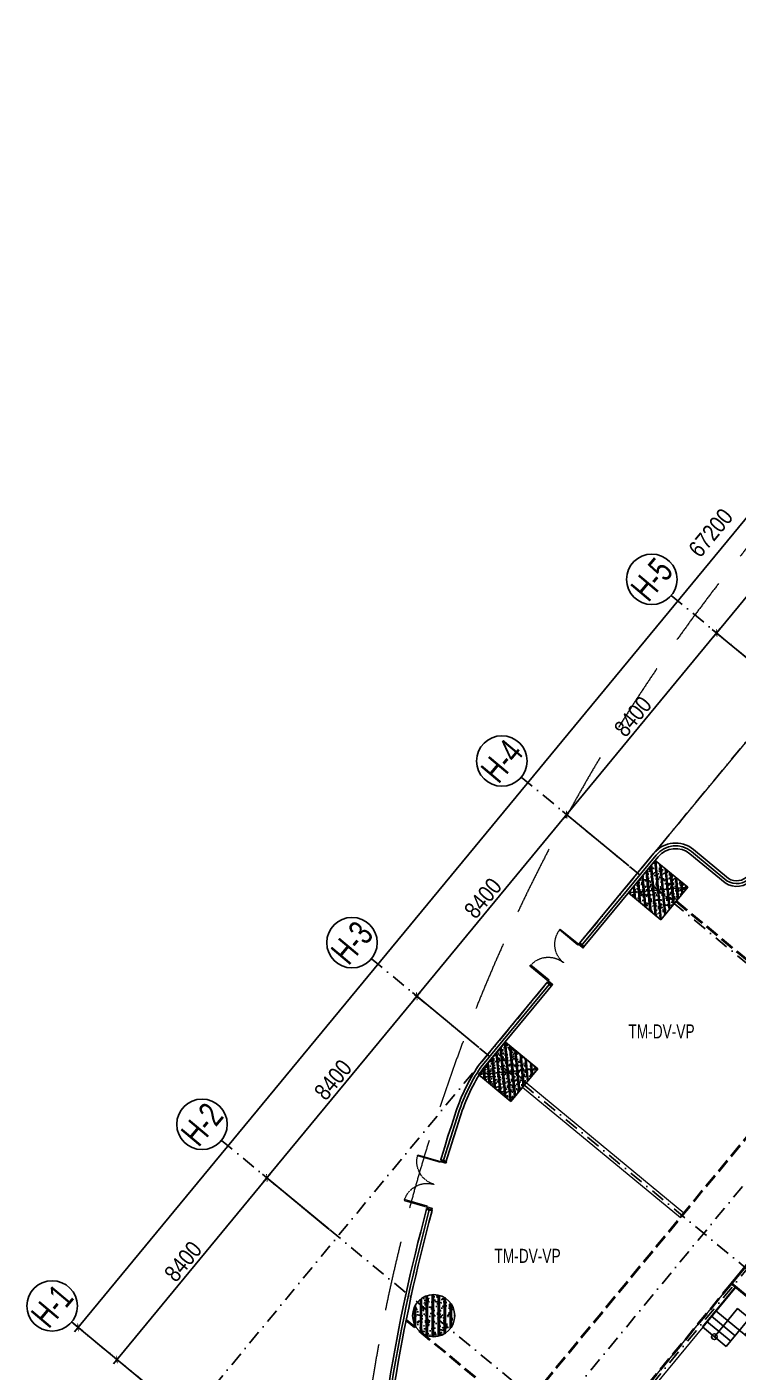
# Model space of a CAD drawing. Header units: millimetres. Extents: x -1534340 to 1713810, y -1348191 to 1114081.
# Drawn here: x 1436380 to 1461755, y -261971 to -214003 of the extents above; entities that cross this region are included whole.
import ezdxf
from ezdxf.enums import TextEntityAlignment as Align

# ---------------------------------------------------------------- set-up
doc = ezdxf.new("R2010")
doc.units = ezdxf.units.MM
doc.header["$LTSCALE"] = 100
doc.set_wipeout_variables(frame=1)
doc.header["$PDMODE"] = 32
doc.header["$PDSIZE"] = 2.5
for name, pattern in [('DASH', [0.35, 0.25, -0.1]), ('DASHED2', [0.375, 0.25, -0.125]), ('HIDDEN2', [0.1875, 0.125, -0.0625]), ('xref.asix of  podium$0$xref.asix of  podium$0$DASHDOT', [1, 0.5, -0.25, 0, -0.25]), ('Xref.Asix of Basement B2$0$HIDDEN', [0.375, 0.25, -0.125])]:
    doc.linetypes.add(name, pattern=pattern)
for name, color, linetype in [('A-GLAZ', 135, 'Continuous'), ('ccu12-Manh', 8, 'Continuous'), ('KT-Kich thuoc', 9, 'Continuous'), ('xref.asix of  podium$0$xref.asix of  podium$0$KT-Hatch', 251, 'Continuous'), ('xref.asix of  podium$0$xref.asix of  podium$0$KT-Kich thuoc', 9, 'Continuous'), ('xref.asix of  podium$0$xref.asix of  podium$0$KT-Luoi truc South Tower', 8, 'xref.asix of  podium$0$xref.asix of  podium$0$DASHDOT'), ('xref.asix of  podium$0$xref.asix of  podium$0$KT-Net cot vach', 6, 'Continuous'), ('xref.asix of  podium$0$xref.asix of  podium$0$ST_MBDV Cot vach 220805$0$AUDIT_I_220805193045-1', 50, 'Continuous')]:
    doc.layers.add(name, color=color, linetype=linetype)
for name, color, linetype, lineweight in [('CUA', 37, 'Continuous', 13), ('D-building block', 8, 'Continuous', 13), ('KAKA EDIT', 2, 'Continuous', 18), ('KAKA FIX', 2, 'Continuous', 13), ('KT-Chu viet', 255, 'Continuous', 20), ('KT-Net cat', 1, 'Continuous', 40), ('KT-Net thay', 7, 'Continuous', 15)]:
    doc.layers.add(name, color=color, linetype=linetype, lineweight=lineweight)
doc.layers.add('Xref.Asix of Basement B2$0$KT-Chi gioi XD', color=7, linetype='Xref.Asix of Basement B2$0$HIDDEN', true_color=0x0066cc)
doc.styles.add('Arial Narrow', font='ARIALN.TTF')
doc.styles.add('xref.asix of  podium$0$xref.asix of  podium$0$ST_MBDV Cot vach 220805$0$HBA-Text', font='GOTHIC.TTF')
doc.styles.add('Xref_ST_MBDV Cot vach 30.7.2022$0$Arial', font='arial.ttf', dxfattribs={"width": 0.7})
doc.dimstyles.new('CCU_1-200', dxfattribs={"dimscale": 200, "dimtxt": 3, "dimasz": 1, "dimexe": 1, "dimexo": 2, "dimgap": 0.5, "dimtad": 1, "dimdec": 0, "dimdsep": 46, "dimtxsty": 'Arial Narrow', "dimblk": 'ARCHTICK', "dimcen": -1, "dimdle": 1, "dimclrd": 256, "dimclre": 256, "dimclrt": 3, "dimadec": 0, "dimazin": 2, "dimtfac": 0.1, "dimtdec": 0, "dimtix": 1, "dimtmove": 2, "dimatfit": 1, "dimfxl": 1, "dimtvp": 0.833333, "dimtolj": 1, "dimtzin": 12, "dimarcsym": 0})

# ---------------------------------------------------------------- blocks, each defined once
blk = doc.blocks.new('_ARCHTICK')
at = {"color": 0, "linetype": 'ByBlock', "const_width": 0.15}
blk.add_lwpolyline([(-0.5, -0.5), (0.5, 0.5)], dxfattribs=at)
blk = doc.blocks.new('*D2952')
at = {"layer": 'Defpoints', "color": 0, "transparency": 16777216}
for p in [(1468865, -231225, 0), (1460988, -235614), (1463513, -237699, 0)]:
    blk.add_point(p, dxfattribs=at)
at = {"layer": 'xref.asix of  podium$0$xref.asix of  podium$0$KT-Kich thuoc', "lineweight": -2, "transparency": 16777216}
for p, q in [((1466465, -228983), (1460861, -235768)), ((1468556, -230970), (1466183, -229010)), ((1463204, -237444), (1460834, -235487))]:
    blk.add_line(p, q, dxfattribs=at)
at = {"layer": 'xref.asix of  podium$0$xref.asix of  podium$0$KT-Kich thuoc', "lineweight": -2, "transparency": 16777216, "xscale": 200, "yscale": 200, "zscale": 200}
for p, rotation in [((1466337, -229137), 50.44882679790665), ((1460988, -235614), 230.4488267979067)]:
    blk.add_blockref('_ARCHTICK', p, dxfattribs=dict(at, rotation=rotation))
at = {"layer": 'xref.asix of  podium$0$xref.asix of  podium$0$KT-Kich thuoc', "color": 3, "transparency": 16777216, "insert": (1463350, -232117), "char_height": 600, "attachment_point": 5, "rotation": 50.4488, "style": 'Arial Narrow'}
blk.add_mtext('\\A1;8400', dxfattribs=at)
blk = doc.blocks.new('*D2953')
at = {"layer": 'Defpoints', "color": 0, "transparency": 16777216}
for p in [(1463516, -237702, 0), (1455640, -242091), (1458164, -244176, 0)]:
    blk.add_point(p, dxfattribs=at)
at = {"layer": 'xref.asix of  podium$0$xref.asix of  podium$0$KT-Kich thuoc', "lineweight": -2, "transparency": 16777216}
for p, q in [((1461116, -235460), (1455512, -242245)), ((1463208, -237447), (1460834, -235487)), ((1457855, -243921), (1455485, -241964))]:
    blk.add_line(p, q, dxfattribs=at)
at = {"layer": 'xref.asix of  podium$0$xref.asix of  podium$0$KT-Kich thuoc', "lineweight": -2, "transparency": 16777216, "xscale": 200, "yscale": 200, "zscale": 200}
for p, rotation in [((1460988, -235614), 50.44882679790665), ((1455640, -242091), 230.4488267979067)]:
    blk.add_blockref('_ARCHTICK', p, dxfattribs=dict(at, rotation=rotation))
at = {"layer": 'xref.asix of  podium$0$xref.asix of  podium$0$KT-Kich thuoc', "color": 3, "transparency": 16777216, "insert": (1458001, -238594), "char_height": 600, "attachment_point": 5, "rotation": 50.4488, "style": 'Arial Narrow'}
blk.add_mtext('\\A1;8400', dxfattribs=at)
blk = doc.blocks.new('*D2954')
at = {"layer": 'Defpoints', "color": 0, "transparency": 16777216}
for p in [(1458167, -244179, 0), (1450291, -248568), (1452815, -250653, 0)]:
    blk.add_point(p, dxfattribs=at)
at = {"layer": 'xref.asix of  podium$0$xref.asix of  podium$0$KT-Kich thuoc', "lineweight": -2, "transparency": 16777216}
for p, q in [((1455767, -241937), (1450163, -248722)), ((1457859, -243924), (1455485, -241964)), ((1452507, -250398), (1450137, -248441))]:
    blk.add_line(p, q, dxfattribs=at)
at = {"layer": 'xref.asix of  podium$0$xref.asix of  podium$0$KT-Kich thuoc', "lineweight": -2, "transparency": 16777216, "xscale": 200, "yscale": 200, "zscale": 200}
for p, rotation in [((1455640, -242091), 50.44882679790665), ((1450291, -248568), 230.4488267979067)]:
    blk.add_blockref('_ARCHTICK', p, dxfattribs=dict(at, rotation=rotation))
at = {"layer": 'xref.asix of  podium$0$xref.asix of  podium$0$KT-Kich thuoc', "color": 3, "transparency": 16777216, "insert": (1452652, -245071), "char_height": 600, "attachment_point": 5, "rotation": 50.4488, "style": 'Arial Narrow'}
blk.add_mtext('\\A1;8400', dxfattribs=at)
blk = doc.blocks.new('*D2955')
at = {"layer": 'Defpoints', "color": 0, "transparency": 16777216}
for p in [(1452818, -250655, 0), (1444942, -255045), (1447466, -257129, 0)]:
    blk.add_point(p, dxfattribs=at)
at = {"layer": 'xref.asix of  podium$0$xref.asix of  podium$0$KT-Kich thuoc', "lineweight": -2, "transparency": 16777216}
for p, q in [((1450418, -248414), (1444815, -255199)), ((1452510, -250401), (1450137, -248441)), ((1447158, -256875), (1444788, -254918))]:
    blk.add_line(p, q, dxfattribs=at)
at = {"layer": 'xref.asix of  podium$0$xref.asix of  podium$0$KT-Kich thuoc', "lineweight": -2, "transparency": 16777216, "xscale": 200, "yscale": 200, "zscale": 200}
for p, rotation in [((1450291, -248568), 50.44882679790665), ((1444942, -255045), 230.4488267979067)]:
    blk.add_blockref('_ARCHTICK', p, dxfattribs=dict(at, rotation=rotation))
at = {"layer": 'xref.asix of  podium$0$xref.asix of  podium$0$KT-Kich thuoc', "color": 3, "transparency": 16777216, "insert": (1447303, -251548), "char_height": 600, "attachment_point": 5, "rotation": 50.4488, "style": 'Arial Narrow'}
blk.add_mtext('\\A1;8400', dxfattribs=at)
blk = doc.blocks.new('*D2956')
at = {"layer": 'Defpoints', "color": 0, "transparency": 16777216}
for p in [(1447470, -257132, 0), (1439593, -261522), (1442117, -263606, 0)]:
    blk.add_point(p, dxfattribs=at)
at = {"layer": 'xref.asix of  podium$0$xref.asix of  podium$0$KT-Kich thuoc', "lineweight": -2, "transparency": 16777216}
for p, q in [((1445069, -254891), (1439466, -261676)), ((1447161, -256878), (1444788, -254918)), ((1441809, -263352), (1439439, -261394))]:
    blk.add_line(p, q, dxfattribs=at)
at = {"layer": 'xref.asix of  podium$0$xref.asix of  podium$0$KT-Kich thuoc', "lineweight": -2, "transparency": 16777216, "xscale": 200, "yscale": 200, "zscale": 200}
for p, rotation in [((1444942, -255045), 50.44882679790665), ((1439593, -261522), 230.4488267979067)]:
    blk.add_blockref('_ARCHTICK', p, dxfattribs=dict(at, rotation=rotation))
at = {"layer": 'xref.asix of  podium$0$xref.asix of  podium$0$KT-Kich thuoc', "color": 3, "transparency": 16777216, "insert": (1441954, -258025), "char_height": 600, "attachment_point": 5, "rotation": 50.4488, "style": 'Arial Narrow'}
blk.add_mtext('\\A1;8400', dxfattribs=at)
blk = doc.blocks.new('*U2782')
h = blk.add_hatch()
h.set_pattern_fill('VATLIEU04', color=250, scale=40, style=0, pattern_type=2)
h.set_pattern_definition([(50, (550, 1550), (286.904, -25.1), [30, -330]), (355, (550, 1550), (-55.5, 300.877), [24, -264]), (100.451, (573.9, 1547.9), (231.404, 275.776), [25.496, -280.457]), (46.184, (550, 1630), (426.896, -66.21), [45, -495]), (96.636, (585.57, 1624.5), (373.865, 389.65), [38.244, -420.685]), (351.184, (550, 1630), (373.865, 389.65), [36, -396]), (21, (590, 1610), (238.763, -161.048), [30, -330]), (326, (590, 1610), (97.326, 290.06), [24, -264]), (71.451, (609.9, 1596.58), (336.09, 129.012), [25.496, -280.457]), (37.5, (550, 1550), (4.864, 133.1575), [0, -260.8, 0, -268, 0, -265]), (7.5, (550, 1550), (105.228, 157.765), [0, -152.8, 0, -254.8, 0, -101]), (327.5, (460.8, 1550), (213.529, -9.022), [0, -100, 0, -312, 0, -414]), (317.5, (420.8, 1550), (233.274, 40.042), [0, -130, 0, -207.2, 0, -294]), (45, (550, 1550), (-120.208, 120.208), []), (45, (550, 1599), (-120.208, 120.208), [])])
h.paths.add_polyline_path([(-475, -475), (1025, -475), (1025, 1025), (-475, 1025)])
at = {"color": 6, "ltscale": 0.25}
blk.add_lwpolyline([(-475, -475), (1025, -475), (1025, 1025), (-475, 1025)], close=True, dxfattribs=at)
at = {"layer": 'Defpoints', "linetype": 'ByBlock', "ltscale": 30}
for p, q in [((1025, -475), (-475, 1025)), ((-475, -475), (1025, 1025))]:
    blk.add_line(p, q, dxfattribs=at)
blk = doc.blocks.new('xref.asix of  podium$0$xref.asix of  podium$0$ST_MBDV Cot vach 220805$0$GRID-SYM-flat-103')
at = {"layer": 'xref.asix of  podium$0$xref.asix of  podium$0$ST_MBDV Cot vach 220805$0$AUDIT_I_220805193045-1'}
blk.add_circle((0, 0, 0), 900, dxfattribs=at)
at = {"layer": 'xref.asix of  podium$0$xref.asix of  podium$0$ST_MBDV Cot vach 220805$0$AUDIT_I_220805193045-1', "style": 'xref.asix of  podium$0$xref.asix of  podium$0$ST_MBDV Cot vach 220805$0$HBA-Text'}
blk.add_attdef('GRID', text='', height=900, rotation=19.0471, dxfattribs=at).set_placement((0, 0, 0), align=Align.MIDDLE_CENTER)
blk = doc.blocks.new('*D2932')
at = {"layer": 'Defpoints', "color": 0, "transparency": 16777216}
for p in [(1480996, -208561), (1484908, -211791), (1442117, -263606, 0)]:
    blk.add_point(p, dxfattribs=at)
at = {"layer": 'xref.asix of  podium$0$xref.asix of  podium$0$KT-Kich thuoc', "lineweight": -2, "transparency": 16777216}
for p, q in [((1438078, -260530), (1481123, -208406)), ((1484600, -211537), (1480842, -208433)), ((1441809, -263352), (1438051, -260248))]:
    blk.add_line(p, q, dxfattribs=at)
at = {"layer": 'xref.asix of  podium$0$xref.asix of  podium$0$KT-Kich thuoc', "lineweight": -2, "transparency": 16777216, "xscale": 200, "yscale": 200, "zscale": 200}
for p, rotation in [((1480996, -208561), 50.44882697620244), ((1438205, -260376), 230.4488269762024)]:
    blk.add_blockref('_ARCHTICK', p, dxfattribs=dict(at, rotation=rotation))
at = {"layer": 'xref.asix of  podium$0$xref.asix of  podium$0$KT-Kich thuoc', "color": 3, "transparency": 16777216, "insert": (1460779, -232043), "char_height": 600, "attachment_point": 5, "rotation": 50.4488, "style": 'Arial Narrow'}
blk.add_mtext('\\A1;67200', dxfattribs=at)
blk = doc.blocks.new('*U229')
for p, q in [((-750, -90), (-750, -50)), ((-100, -70), (-750, -70)), ((-100, -90), (-100, -50)), ((-750, -1710), (-750, -1750)), ((-100, -1730), (-750, -1730)), ((-100, -1710), (-100, -1750))]:
    blk.add_line(p, q)
for points in [[(200, 0), (200, -60), (40, -60), (40, -50), (0, -50), (0, 0)], [(0, -50), (0, -90), (-850, -90), (-850, -50)], [(0, -1750), (0, -1710), (-850, -1710), (-850, -1750)], [(200, -1800), (200, -1740), (40, -1740), (40, -1750), (0, -1750), (0, -1800)]]:
    blk.add_lwpolyline(points, close=True)
at = {"linetype": 'HIDDEN2'}
for centre, start, end in [((0, -50), 180, 270), ((0, -1750), 90, 180)]:
    blk.add_arc(centre, 850, start, end, dxfattribs=at)
blk = doc.blocks.new('KHHFG')
blk.add_wipeout([(-80, 1884), (238, 1884), (264, 84), (-70, 84)]).dxf.layer = 'KT-Kich thuoc'
at = {"layer": 'KT-Net cat'}
for p, q in [((200, 1884), (0, 1884)), ((200, 84), (0, 84))]:
    blk.add_line(p, q, dxfattribs=at)
at = {"layer": 'CUA', "xscale": -1, "rotation": 359.999999524041}
blk.add_blockref('*U229', (200, 1884), dxfattribs=at)
blk = doc.blocks.new('THANG SH')
at = {"layer": 'D-building block', "color": 3, "linetype": 'DASHED2', "ltscale": 30}
for points in [[(-6641, 1100), (-2100, 0)], [(-2100, 1100), (-6641, 0)]]:
    blk.add_lwpolyline(points, dxfattribs=at)
at = {"layer": 'D-building block', "color": 3, "linetype": 'DASHED2', "ltscale": 1000}
blk.add_lwpolyline([(-6641, 0), (-6641, 1100), (-2100, 1100), (-2100, 0)], close=True, dxfattribs=at)
at = {"layer": 'Defpoints', "color": 252}
blk.add_line((0, 1850), (0, 0), dxfattribs=at)
for points in [[(-6641, 550), (-550, 550), (-550, 1850)], [(-1100, 0), (-1100, 1850)], [(0, 1850), (-1100, 1850)], [(0, 1600), (-1100, 1600)], [(0, 0), (-6641, 0), (-6641, 1100), (0, 1100)], [(-6391, 0), (-6391, 1100)], [(-6141, 0), (-6141, 1100)], [(-5891, 0), (-5891, 1100)], [(-5641, 0), (-5641, 1100)], [(-5391, 0), (-5391, 1100)], [(-5141, 0), (-5141, 1100)], [(-4850, 0), (-4850, 1100)], [(-4600, 0), (-4600, 1100)], [(-4350, 0), (-4350, 1100)], [(-4100, 0), (-4100, 1100)], [(-3850, 0), (-3850, 1100)], [(-3600, 0), (-3600, 1100)], [(-3350, 0), (-3350, 1100)], [(-3100, 0), (-3100, 1100)], [(-2850, 0), (-2850, 1100)], [(-2600, 0), (-2600, 1100)], [(-2350, 0), (-2350, 1100)], [(-2100, 0), (-2100, 1100)], [(-1850, 0), (-1850, 1100)], [(-1600, 0), (-1600, 1100)], [(-1350, 0), (-1350, 1100)], [(0, 1350), (-1100, 1350)]]:
    blk.add_lwpolyline(points, dxfattribs=at)
at = {"layer": 'Defpoints', "color": 252, "const_width": 50}
blk.add_lwpolyline([(-6521, 699), (-6641, 550), (-6521, 401)], dxfattribs=at)
at = {"layer": 'Defpoints', "color": 252}
blk.add_circle((-550, 1850), 100, dxfattribs=at)
blk = doc.blocks.new('312')
at = {"layer": 'xref.asix of  podium$0$xref.asix of  podium$0$KT-Hatch', "ltscale": 0.5}
h = blk.add_hatch(dxfattribs=at)
h.set_pattern_fill('VATLIEU04', color=256, scale=50, angle=45, pattern_type=2)
h.set_pattern_definition([(95, (1423260.48, -279068.8), (275.776, 231.4035), [37.5, -412.5]), (40, (1423260.48, -279068.8), (-314.996, 216.884), [30, -330]), (145.4514, (1423283.46, -279049.5), (-39.2197, 448.2876), [31.87, -350.571]), (91.1842, (1423189.77, -278998.1), (435.8465, 318.807), [56.25, -618.75]), (141.6356, (1423226.1, -278971.5), (-13.9495, 674.856), [47.805, -525.8565]), (36.1842, (1423189.77, -278998.1), (-13.95, 674.856), [45, -495]), (66, (1423242.8, -278980.4), (353.3858, 68.6912), [37.5, -412.5]), (11, (1423242.8, -278980.4), (-170.3543, 342.4042), [30, -330]), (116.4514, (1423272.25, -278974.68), (183.0318, 411.0953), [31.87, -350.571]), (82.5, (1423260.48, -279068.79), (-113.3966, 121.9949), [0, -326, 0, -335, 0, -331.25]), (52.5, (1423260.48, -279068.79), (-46.4365, 232.4547), [0, -191, 0, -318.5, 0, -126.25]), (12.5, (1423181.64, -279147.63), (196.7091, 180.7604), [0, -125, 0, -390, 0, -517.5]), (2.5, (1423146.28, -279182.99), (170.795, 241.5799), [0, -162.5, 0, -259, 0, -367.5]), (90, (1423260.48, -279068.8), (-212.5, 0), []), (90, (1423217.17, -279025.48), (-212.5, 0), [])])
edge = h.paths.add_edge_path()
edge.add_arc((1450893, -259959.7), 750, 0, 360)
at = {"layer": 'A-GLAZ', "elevation": 0}
for points in [[(1473424.4, -260928.5), (1473092.8, -260654.8), (1466542.8, -268586.1, -0.0802158), (1462838.7, -270893.3), (1454210.8, -274172.2, -0.4938342), (1448507.6, -270476.3, -0.0221705), (1448914.3, -265081.9, -0.0503129), (1451646.9, -252812.4, -0.0717433), (1452491.1, -251043.1), (1458753.2, -243469.1, -0.4142019), (1460161, -243334.8), (1461410.7, -244366.9, 0.3664972), (1462114.6, -244267.3), (1467714.2, -237486.8, 0.1975865), (1467778.6, -236377.6, -0.2766343), (1468313.4, -231892.8), (1480099.9, -217613.1, -0.2939779), (1483233.2, -216709.1), (1497822.7, -221852.2, 0.4147556), (1506598.5, -216954), (1509805.2, -205605.8)], [(1472124.2, -261670.6), (1466470.9, -268516.1, -0.0800332), (1462801.6, -270800.4), (1454176.2, -274078.4, -0.4933527), (1448607.7, -270473.9, -0.0221481), (1449013.6, -265093.8, -0.0503167), (1451742.1, -252843, -0.0715865), (1452571.4, -251102.8), (1458830.2, -243532.9, -0.4142019), (1460097.3, -243411.9), (1461351.7, -244447.9, 0.3702684), (1462190.5, -244332.4), (1467798.9, -237541.3, 0.2004031), (1467871.6, -236340.7, -0.2768086), (1468391.5, -231955.2), (1480176.2, -217677.9, -0.2936266), (1483202.2, -216804.2), (1497792.4, -221947.6, 0.4148816), (1506694.7, -216981.2), (1509901.6, -205632.5)], [(1472047.1, -261606.9), (1466399, -268446.1, -0.0798487), (1462764.4, -270707.5), (1454141.7, -273984.5, -0.4928533), (1448707.9, -270471.4, -0.0221254), (1449112.9, -265105.7, -0.0503205), (1451837.3, -252873.6, -0.0714261), (1452651.8, -251162.5), (1458907.3, -243596.6, -0.4142019), (1460033.6, -243489), (1461292.4, -244528.6, 0.3732637), (1462266.6, -244397.3), (1467883.4, -237596, 0.2029712), (1467964.6, -236303.6, -0.2769801), (1468469.7, -232017.6), (1480252.4, -217742.6, -0.2932569), (1483171.3, -216899.3), (1497762, -222042.9, 0.415005), (1506791, -217008.4), (1509997.9, -205659.1)]]:
    blk.add_lwpolyline(points, format="xyb", dxfattribs=at)
at = {"layer": 'KAKA EDIT', "elevation": 0}
blk.add_lwpolyline([(1454065.6, -251815), (1459694.2, -256463.4), (1459821.6, -256309.2), (1454192.9, -251660.8)], close=True, dxfattribs=at)
for points in [[(1461516.3, -258811.4), (1456167.4, -265288.2), (1457169.9, -266116.1)], [(1461516.3, -258811.4), (1461670.5, -258938.7), (1456449, -265261.4), (1457297.2, -265961.9)]]:
    blk.add_lwpolyline(points, dxfattribs=at)
at = {"layer": 'KT-Net cat', "linetype": 'DASH', "ltscale": 20}
for p, q in [((1459541.7, -245183.9), (1465170.4, -249832.3)), ((1453931.4, -263441.6), (1465170.4, -249832.3)), ((1461516.3, -258811.4), (1456581.4, -264786.9)), ((1456167.4, -265288.2), (1449912.2, -260122.4))]:
    blk.add_line(p, q, dxfattribs=at)
at = {"layer": 'KT-Net cat', "elevation": 0}
blk.add_lwpolyline([(1469149.8, -265115.4), (1461516.3, -258811.4), (1462959.5, -257063.8)], dxfattribs=at)
at = {"layer": 'KT-Net thay'}
blk.add_line((1468313.4, -231892.8), (1458753.2, -243469.1), dxfattribs=at)
at = {"layer": 'xref.asix of  podium$0$xref.asix of  podium$0$KT-Luoi truc South Tower', "ltscale": 10}
for p, q in [((1436685.1, -270191.1), (1487840.3, -208247.6)), ((1444395.6, -276558.7), (1483464.4, -229250.7)), ((1445937.8, -277832.3), (1485006.5, -230524.3)), ((1459369.3, -234277.1), (1483107.1, -253880.6)), ((1454020.4, -240753.9), (1477758.2, -260357.5)), ((1448671.6, -247230.8), (1472409.4, -266834.4)), ((1443322.7, -253707.7), (1467060.5, -273311.2)), ((1437973.9, -260184.5), (1461711.7, -279788.1))]:
    blk.add_line(p, q, dxfattribs=at)
at = {"layer": 'xref.asix of  podium$0$xref.asix of  podium$0$KT-Net cot vach', "ltscale": 0.5}
blk.add_circle((1450893, -259959.7), 750, dxfattribs=at)
at = {"layer": 'KAKA FIX', "rotation": 140.4488270601328}
blk.add_blockref('THANG SH', (1461662.8, -258932.4, 0), dxfattribs=at)
at = {"layer": 'xref.asix of  podium$0$xref.asix of  podium$0$KT-Kich thuoc'}
ref = blk.add_blockref('xref.asix of  podium$0$xref.asix of  podium$0$ST_MBDV Cot vach 220805$0$GRID-SYM-flat-103', (1458675.3, -233704, 0), dxfattribs=at)
ref.add_attrib('GRID', 'H-5', dxfattribs={"layer": 'xref.asix of  podium$0$xref.asix of  podium$0$ST_MBDV Cot vach 220805$0$AUDIT_I_220805193045-1', "height": 900, "rotation": 50, "style": 'xref.asix of  podium$0$xref.asix of  podium$0$ST_MBDV Cot vach 220805$0$HBA-Text', "width": 0.75}).set_placement((1458675.3, -233704, 0), align=Align.MIDDLE_CENTER)
ref = blk.add_blockref('xref.asix of  podium$0$xref.asix of  podium$0$ST_MBDV Cot vach 220805$0$GRID-SYM-flat-103', (1453326.5, -240180.8, 0), dxfattribs=at)
ref.add_attrib('GRID', 'H-4', dxfattribs={"layer": 'xref.asix of  podium$0$xref.asix of  podium$0$ST_MBDV Cot vach 220805$0$AUDIT_I_220805193045-1', "height": 900, "rotation": 50, "style": 'xref.asix of  podium$0$xref.asix of  podium$0$ST_MBDV Cot vach 220805$0$HBA-Text', "width": 0.75}).set_placement((1453326.5, -240180.8, 0), align=Align.MIDDLE_CENTER)
ref = blk.add_blockref('xref.asix of  podium$0$xref.asix of  podium$0$ST_MBDV Cot vach 220805$0$GRID-SYM-flat-103', (1447977.6, -246657.7, 0), dxfattribs=at)
ref.add_attrib('GRID', 'H-3', dxfattribs={"layer": 'xref.asix of  podium$0$xref.asix of  podium$0$ST_MBDV Cot vach 220805$0$AUDIT_I_220805193045-1', "height": 900, "rotation": 50, "style": 'xref.asix of  podium$0$xref.asix of  podium$0$ST_MBDV Cot vach 220805$0$HBA-Text', "width": 0.75}).set_placement((1447977.6, -246657.7, 0), align=Align.MIDDLE_CENTER)
ref = blk.add_blockref('xref.asix of  podium$0$xref.asix of  podium$0$ST_MBDV Cot vach 220805$0$GRID-SYM-flat-103', (1442628.8, -253134.6, 0), dxfattribs=at)
ref.add_attrib('GRID', 'H-2', dxfattribs={"layer": 'xref.asix of  podium$0$xref.asix of  podium$0$ST_MBDV Cot vach 220805$0$AUDIT_I_220805193045-1', "height": 900, "rotation": 50, "style": 'xref.asix of  podium$0$xref.asix of  podium$0$ST_MBDV Cot vach 220805$0$HBA-Text', "width": 0.75}).set_placement((1442628.8, -253134.6, 0), align=Align.MIDDLE_CENTER)
ref = blk.add_blockref('xref.asix of  podium$0$xref.asix of  podium$0$ST_MBDV Cot vach 220805$0$GRID-SYM-flat-103', (1437279.9, -259611.5, 0), dxfattribs=at)
ref.add_attrib('GRID', 'H-1', dxfattribs={"layer": 'xref.asix of  podium$0$xref.asix of  podium$0$ST_MBDV Cot vach 220805$0$AUDIT_I_220805193045-1', "height": 900, "rotation": 50, "style": 'xref.asix of  podium$0$xref.asix of  podium$0$ST_MBDV Cot vach 220805$0$HBA-Text', "width": 0.75}).set_placement((1437279.9, -259611.5, 0), align=Align.MIDDLE_CENTER)
at = {"layer": 'xref.asix of  podium$0$xref.asix of  podium$0$KT-Net cot vach', "linetype": 'ByBlock', "xscale": -1, "rotation": 320.4488276923478}
for p in [(1458936.7, -245170.6), (1453587.8, -251647.7)]:
    blk.add_blockref('*U2782', p, dxfattribs=at)
at = {"layer": 'KT-Chu viet', "char_height": 500, "width": 5339.453, "attachment_point": 2, "style": 'Xref_ST_MBDV Cot vach 30.7.2022$0$Arial'}
for s, insert in [('TM-DV-VP ', (1459021, -249571.8, 0)), ('TM-DV-VP', (1454241.9, -257575.3, 0))]:
    blk.add_mtext(s, dxfattribs=dict(at, insert=insert))
at = {"layer": 'xref.asix of  podium$0$xref.asix of  podium$0$KT-Kich thuoc'}
dim = blk.add_linear_dim(base=(1480996, -208560.6), p1=(1442117.2, -263606.3, 0), p2=(1484908, -211791.3), angle=50.44883, dimstyle='CCU_1-200', dxfattribs=at)
dim.commit()
dim.dimension.update_dxf_attribs({"geometry": '*D2932', "text_midpoint": (1460779.3, -232043), "dimtype": 129})
for base, p1, p2, picture, middle in [((1460988.5, -235614.3), (1468864.9, -231224.8, 0), (1463512.6, -237698.8, 0), '*D2952', (1463349.6, -232117.1)), ((1455639.6, -242091.1), (1463516.1, -237701.6, 0), (1458163.8, -244175.7, 0), '*D2953', (1458000.8, -238594)), ((1450290.8, -248568), (1458167.2, -244178.5, 0), (1452814.9, -250652.5, 0), '*D2954', (1452651.9, -245070.8)), ((1444942, -255044.9), (1452818.4, -250655.4, 0), (1447466.1, -257129.4, 0), '*D2955', (1447303.1, -251547.7)), ((1439593.1, -261521.8), (1447469.5, -257132.3, 0), (1442117.2, -263606.3, 0), '*D2956', (1441954.2, -258024.6))]:
    dim = blk.add_linear_dim(base=base, p1=p1, p2=p2, angle=50.44883, dimstyle='CCU_1-200', dxfattribs=at)
    dim.commit()
    dim.dimension.update_dxf_attribs({"geometry": picture, "text_midpoint": middle})
at = {"layer": 'KT-Kich thuoc', "rotation": 140.4464619408497}
blk.add_blockref('KHHFG', (1456306.3, -246740.6, 0), dxfattribs=at)
at = {"layer": 'KT-Kich thuoc', "extrusion": (-3.11126e-10, -1.48951e-09, 1), "rotation": 163.5178597361854}
blk.add_blockref('KHHFG', (1451373.3, -254389.7, 0), dxfattribs=at)
at = {"layer": 'Xref.Asix of Basement B2$0$KT-Chi gioi XD', "lineweight": 13, "ltscale": 100, "elevation": 0, "flags": 128}
blk.add_lwpolyline([(1536926.6, -198350.2), (1532230.5, -180477.4), (1529880.4, -179665.5), (1520946.6, -186436.8), (1497442.7, -204368.8), (1473775.2, -221476.8, 0.684877), (1504207.8, -335272.8), (1524578.3, -337428.6), (1563007.4, -336214.1), (1565857.8, -332567.4)], format="xyb", close=True, dxfattribs=at)

msp = doc.modelspace()

# ---------------------------------------------------------------- block references
at = {"layer": 'ccu12-Manh'}
msp.add_blockref('312', (0, 0), dxfattribs=at)

doc.saveas('drawing.dxf')
